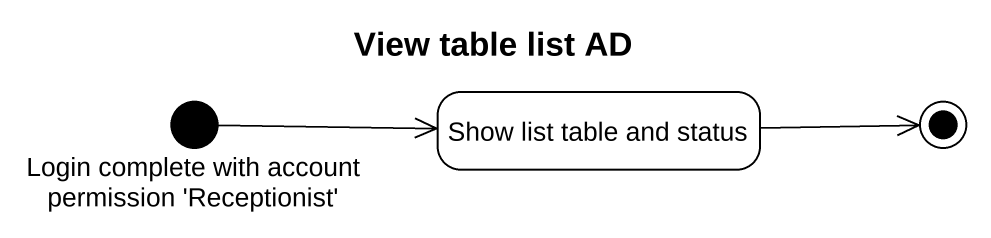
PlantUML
@startuml
title View table list AD
hide empty description
state "Login complete with account permission 'Receptionist'" as Login_complete_with_account <<start>>
state "Show list table and status" as Show_list_table_and_status
Login_complete_with_account -right-> Show_list_table_and_status
Show_list_table_and_status -right-> [*]
@enduml
